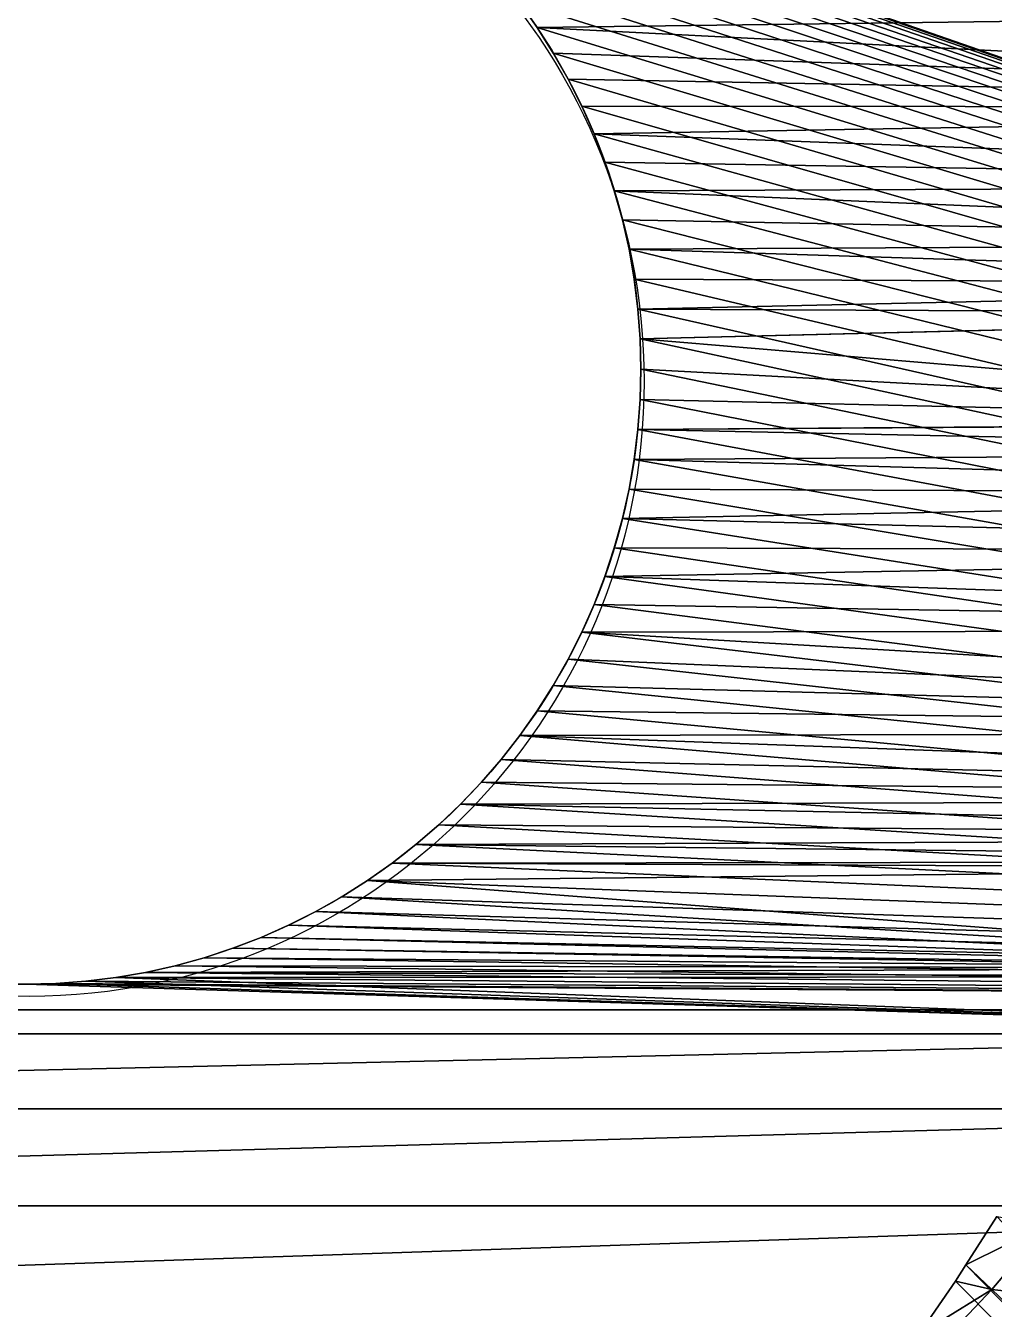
# Model space of a CAD drawing. Extents: x -33.1 to 33.1, y -27.2 to 27.2.
# Drawn here: x 0 to 7.56, y -7.34 to 2.68 of the extents above; entities that cross this region are included whole.
import ezdxf

# ---------------------------------------------------------------- set-up
doc = ezdxf.new("R2010")
doc.units = 0
doc.header["$MEASUREMENT"] = 0
for name, color, linetype in [('ObjLayer', 2, 'Continuous'), ('STL2DXF', 7, 'Continuous'), ('Temp', 7, 'Continuous')]:
    doc.layers.add(name, color=color, linetype=linetype)

msp = doc.modelspace()

# ---------------------------------------------------------------- linework, layer by layer
at = {"layer": 'ObjLayer'}
for p, q in [((3.855, 2.859), (3.991, 2.667)), ((3.991, 2.667), (4.117, 2.468)), ((4.117, 2.468), (4.233, 2.263)), ((4.233, 2.263), (4.339, 2.052)), ((4.339, 2.052), (4.435, 1.837)), ((4.435, 1.837), (4.519, 1.617)), ((4.519, 1.617), (4.593, 1.393)), ((4.593, 1.393), (4.656, 1.166)), ((4.656, 1.166), (4.708, 0.936)), ((4.708, 0.936), (4.748, 0.704)), ((4.748, 0.704), (4.777, 0.47)), ((4.777, 0.47), (4.794, 0.236)), ((4.794, 0.236), (4.8, 0)), ((4.8, 0), (4.794, -0.236)), ((4.794, -0.236), (4.777, -0.47)), ((4.777, -0.47), (4.748, -0.704)), ((4.748, -0.704), (4.708, -0.936)), ((4.708, -0.936), (4.656, -1.166)), ((4.656, -1.166), (4.593, -1.393)), ((4.593, -1.393), (4.519, -1.617)), ((4.519, -1.617), (4.435, -1.837)), ((4.435, -1.837), (4.339, -2.052)), ((4.339, -2.052), (4.233, -2.263)), ((4.233, -2.263), (4.117, -2.468)), ((4.117, -2.468), (3.991, -2.667)), ((3.991, -2.667), (3.855, -2.859)), ((3.855, -2.859), (3.71, -3.045)), ((3.71, -3.045), (3.557, -3.223)), ((3.557, -3.223), (3.394, -3.394)), ((3.394, -3.394), (3.223, -3.557)), ((3.223, -3.557), (3.045, -3.71)), ((3.045, -3.71), (2.859, -3.855)), ((2.859, -3.855), (2.667, -3.991)), ((2.667, -3.991), (2.468, -4.117)), ((2.468, -4.117), (2.263, -4.233)), ((2.263, -4.233), (2.052, -4.339)), ((2.052, -4.339), (1.837, -4.435)), ((1.837, -4.435), (1.617, -4.519)), ((1.393, -4.593), (1.166, -4.656)), ((1.617, -4.519), (1.393, -4.593)), ((0.936, -4.708), (0.704, -4.748)), ((1.166, -4.656), (0.936, -4.708)), ((0, -4.8), (-0.236, -4.794)), ((0.236, -4.794), (0, -4.8)), ((0.47, -4.777), (0.236, -4.794)), ((0.704, -4.748), (0.47, -4.777)), ((7.337, -6.991, 4), (7.578, -6.614, 4)), ((7.257, -7.119, 4), (7.337, -6.991, 4)), ((6.966, -7.537, 4), (7.257, -7.119, 4))]:
    msp.add_line(p, q, dxfattribs=at)
for centre in [(0, 0), (0.026, -0.095)]:
    msp.add_circle(centre, 4.8, dxfattribs=at)
at = {"layer": 'STL2DXF'}
for points in [[(-25, -25), (25, -5), (25, -25)], [(7.966, -6.679, 4.278), (7.337, -6.991, 4), (7.578, -6.614, 4)], [(25, -25, 4), (7.578, -6.614, 4), (7.337, -6.991, 4)], [(7.337, -6.991, 4), (7.966, -6.679, 4.278), (7.54, -7.184, 4.211)], [(8.72, -7.312, 5.032), (7.54, -7.184, 4.211), (7.966, -6.679, 4.278)], [(7.54, -7.184, 4.211), (7.257, -7.119, 4), (7.337, -6.991, 4)], [(25, -25, 4), (7.337, -6.991, 4), (7.257, -7.119, 4)], [(7.54, -7.184, 4.211), (6.966, -7.537, 4), (7.257, -7.119, 4)], [(25, -25, 4), (7.257, -7.119, 4), (6.966, -7.537, 4)], [(6.966, -7.537, 4), (7.54, -7.184, 4.211), (7.084, -7.665, 4.133)], [(8.252, -7.863, 4.976), (7.084, -7.665, 4.133), (7.54, -7.184, 4.211)], [(8.252, -7.863, 4.976), (7.54, -7.184, 4.211), (8.72, -7.312, 5.032)]]:
    msp.add_3dface(points, dxfattribs=at)
at = {"layer": 'Temp'}
for points in [[(25, 5), (29, -5), (1.617, 4.519)], [(1.617, 4.519), (29, -5), (1.837, 4.435)], [(1.837, 4.435), (29, -5), (2.052, 4.339)], [(2.052, 4.339), (29, -5), (2.263, 4.233)], [(2.263, 4.233), (29, -5), (2.468, 4.117)], [(2.468, 4.117), (29, -5), (2.667, 3.991)], [(2.667, 3.991), (29, -5), (2.859, 3.855)], [(2.859, 3.855), (29, -5), (3.045, 3.71)], [(3.045, 3.71), (29, -5), (3.223, 3.557)], [(3.223, 3.557), (29, -5), (3.394, 3.394)], [(3.394, 3.394), (29, -5), (3.557, 3.223)], [(3.557, 3.223), (29, -5), (3.71, 3.045)], [(3.71, 3.045), (29, -5), (3.855, 2.859)], [(3.991, 2.667, 36.5), (3.855, 2.859), (3.991, 2.667)], [(3.855, 2.859), (3.991, 2.667, 36.5), (3.855, 2.859, 36.5)], [(17.62, 2.843, 36.5), (3.855, 2.859, 36.5), (3.991, 2.667, 36.5)], [(3.855, 2.859), (29, -5), (3.991, 2.667)], [(17.62, 2.843, 36.5), (3.991, 2.667, 36.5), (16.308, 2.044, 36.5)], [(4.117, 2.468, 36.5), (3.991, 2.667), (4.117, 2.468)], [(3.991, 2.667), (4.117, 2.468, 36.5), (3.991, 2.667, 36.5)], [(16.308, 2.044, 36.5), (3.991, 2.667, 36.5), (4.117, 2.468, 36.5)], [(3.991, 2.667), (29, -5), (4.117, 2.468)], [(4.233, 2.263, 36.5), (4.117, 2.468), (4.233, 2.263)], [(4.117, 2.468), (4.233, 2.263, 36.5), (4.117, 2.468, 36.5)], [(16.308, 2.044, 36.5), (4.117, 2.468, 36.5), (4.233, 2.263, 36.5)], [(4.117, 2.468), (29, -5), (4.233, 2.263)], [(4.339, 2.052, 36.5), (4.233, 2.263), (4.339, 2.052)], [(4.233, 2.263), (4.339, 2.052, 36.5), (4.233, 2.263, 36.5)], [(16.308, 2.044, 36.5), (4.233, 2.263, 36.5), (4.339, 2.052, 36.5)], [(4.233, 2.263), (29, -5), (4.339, 2.052)], [(4.435, 1.837, 36.5), (4.339, 2.052), (4.435, 1.837)], [(4.339, 2.052), (4.435, 1.837, 36.5), (4.339, 2.052, 36.5)], [(16.308, 2.044, 36.5), (4.339, 2.052, 36.5), (4.435, 1.837, 36.5)], [(4.339, 2.052), (29, -5), (4.435, 1.837)], [(16.308, 2.044, 36.5), (4.435, 1.837, 36.5), (15.175, 1.438, 36.5)], [(4.519, 1.617, 36.5), (4.435, 1.837), (4.519, 1.617)], [(4.435, 1.837), (4.519, 1.617, 36.5), (4.435, 1.837, 36.5)], [(15.175, 1.438, 36.5), (4.435, 1.837, 36.5), (4.519, 1.617, 36.5)], [(4.435, 1.837), (29, -5), (4.519, 1.617)], [(4.593, 1.393, 36.5), (4.519, 1.617), (4.593, 1.393)], [(4.519, 1.617), (4.593, 1.393, 36.5), (4.519, 1.617, 36.5)], [(15.175, 1.438, 36.5), (4.519, 1.617, 36.5), (4.593, 1.393, 36.5)], [(4.519, 1.617), (29, -5), (4.593, 1.393)], [(15.175, 1.438, 36.5), (4.593, 1.393, 36.5), (14.207, 0.987, 36.5)], [(4.656, 1.166, 36.5), (4.593, 1.393), (4.656, 1.166)], [(4.593, 1.393), (4.656, 1.166, 36.5), (4.593, 1.393, 36.5)], [(14.207, 0.987, 36.5), (4.593, 1.393, 36.5), (4.656, 1.166, 36.5)], [(4.593, 1.393), (29, -5), (4.656, 1.166)], [(4.708, 0.936, 36.5), (4.656, 1.166), (4.708, 0.936)], [(4.656, 1.166), (4.708, 0.936, 36.5), (4.656, 1.166, 36.5)], [(14.207, 0.987, 36.5), (4.656, 1.166, 36.5), (4.708, 0.936, 36.5)], [(4.656, 1.166), (29, -5), (4.708, 0.936)], [(14.207, 0.987, 36.5), (4.708, 0.936, 36.5), (13.391, 0.66, 36.5)], [(4.748, 0.704, 36.5), (4.708, 0.936), (4.748, 0.704)], [(4.708, 0.936), (4.748, 0.704, 36.5), (4.708, 0.936, 36.5)], [(13.391, 0.66, 36.5), (4.708, 0.936, 36.5), (4.748, 0.704, 36.5)], [(4.708, 0.936), (29, -5), (4.748, 0.704)], [(4.777, 0.47, 36.5), (4.748, 0.704), (4.777, 0.47)], [(4.748, 0.704), (4.777, 0.47, 36.5), (4.748, 0.704, 36.5)], [(13.391, 0.66, 36.5), (4.748, 0.704, 36.5), (4.777, 0.47, 36.5)], [(4.748, 0.704), (29, -5), (4.777, 0.47)], [(13.391, 0.66, 36.5), (4.777, 0.47, 36.5), (12.715, 0.432, 36.5)], [(4.794, 0.236, 36.5), (4.777, 0.47), (4.794, 0.236)], [(4.777, 0.47), (4.794, 0.236, 36.5), (4.777, 0.47, 36.5)], [(12.715, 0.432, 36.5), (4.777, 0.47, 36.5), (4.794, 0.236, 36.5)], [(4.777, 0.47), (29, -5), (4.794, 0.236)], [(12.715, 0.432, 36.5), (4.794, 0.236, 36.5), (12.559, 0.427, 36.5)], [(12.559, 0.427, 36.5), (4.794, 0.236, 36.5), (12.533, -0.413, 36.5)], [(4.8, 0, 36.5), (4.794, 0.236), (4.8, 0)], [(4.794, 0.236), (4.8, 0, 36.5), (4.794, 0.236, 36.5)], [(12.533, -0.413, 36.5), (4.794, 0.236, 36.5), (4.8, 0, 36.5)], [(4.794, 0.236), (29, -5), (4.8, 0)], [(12.533, -0.413, 36.5), (4.8, 0, 36.5), (4.794, -0.236, 36.5)], [(4.794, -0.236, 36.5), (4.8, 0), (4.794, -0.236)], [(4.8, 0), (4.794, -0.236, 36.5), (4.8, 0, 36.5)], [(4.8, 0), (29, -5), (4.794, -0.236)], [(12.533, -0.413, 36.5), (4.794, -0.236, 36.5), (4.777, -0.47, 36.5)], [(4.777, -0.47, 36.5), (4.794, -0.236), (4.777, -0.47)], [(4.794, -0.236), (4.777, -0.47, 36.5), (4.794, -0.236, 36.5)], [(4.794, -0.236), (29, -5), (4.777, -0.47)], [(4.748, -0.704, 36.5), (4.777, -0.47), (4.748, -0.704)], [(4.777, -0.47), (4.748, -0.704, 36.5), (4.777, -0.47, 36.5)], [(13.391, -0.647, 36.5), (4.777, -0.47, 36.5), (4.748, -0.704, 36.5)], [(4.777, -0.47), (29, -5), (4.748, -0.704)], [(12.533, -0.413, 36.5), (4.777, -0.47, 36.5), (12.715, -0.419, 36.5)], [(12.715, -0.419, 36.5), (4.777, -0.47, 36.5), (13.391, -0.647, 36.5)], [(13.391, -0.647, 36.5), (4.748, -0.704, 36.5), (14.207, -0.974, 36.5)], [(4.708, -0.936, 36.5), (4.748, -0.704), (4.708, -0.936)], [(4.748, -0.704), (4.708, -0.936, 36.5), (4.748, -0.704, 36.5)], [(14.207, -0.974, 36.5), (4.748, -0.704, 36.5), (4.708, -0.936, 36.5)], [(4.748, -0.704), (29, -5), (4.708, -0.936)], [(4.656, -1.166, 36.5), (4.708, -0.936), (4.656, -1.166)], [(4.708, -0.936), (4.656, -1.166, 36.5), (4.708, -0.936, 36.5)], [(14.207, -0.974, 36.5), (4.708, -0.936, 36.5), (4.656, -1.166, 36.5)], [(4.708, -0.936), (29, -5), (4.656, -1.166)], [(14.207, -0.974, 36.5), (4.656, -1.166, 36.5), (15.175, -1.425, 36.5)], [(15.175, -1.425, 36.5), (4.656, -1.166, 36.5), (4.593, -1.393, 36.5)], [(4.656, -1.166), (29, -5), (4.593, -1.393)], [(4.593, -1.393, 36.5), (4.656, -1.166), (4.593, -1.393)], [(4.656, -1.166), (4.593, -1.393, 36.5), (4.656, -1.166, 36.5)], [(4.519, -1.617, 36.5), (4.593, -1.393), (4.519, -1.617)], [(4.593, -1.393), (4.519, -1.617, 36.5), (4.593, -1.393, 36.5)], [(15.175, -1.425, 36.5), (4.593, -1.393, 36.5), (4.519, -1.617, 36.5)], [(4.593, -1.393), (29, -5), (4.519, -1.617)], [(15.175, -1.425, 36.5), (4.519, -1.617, 36.5), (16.308, -2.031, 36.5)], [(16.308, -2.031, 36.5), (4.519, -1.617, 36.5), (4.435, -1.837, 36.5)], [(4.519, -1.617), (29, -5), (4.435, -1.837)], [(4.435, -1.837, 36.5), (4.519, -1.617), (4.435, -1.837)], [(4.519, -1.617), (4.435, -1.837, 36.5), (4.519, -1.617, 36.5)], [(16.308, -2.031, 36.5), (4.435, -1.837, 36.5), (4.339, -2.052, 36.5)], [(4.435, -1.837), (29, -5), (4.339, -2.052)], [(4.339, -2.052, 36.5), (4.435, -1.837), (4.339, -2.052)], [(4.435, -1.837), (4.339, -2.052, 36.5), (4.435, -1.837, 36.5)], [(4.233, -2.263, 36.5), (4.339, -2.052), (4.233, -2.263)], [(4.339, -2.052), (4.233, -2.263, 36.5), (4.339, -2.052, 36.5)], [(17.62, -2.829, 36.5), (4.339, -2.052, 36.5), (4.233, -2.263, 36.5)], [(4.339, -2.052), (29, -5), (4.233, -2.263)], [(16.308, -2.031, 36.5), (4.339, -2.052, 36.5), (17.62, -2.829, 36.5)], [(4.117, -2.468, 36.5), (4.233, -2.263), (4.117, -2.468)], [(4.233, -2.263), (4.117, -2.468, 36.5), (4.233, -2.263, 36.5)], [(17.62, -2.829, 36.5), (4.233, -2.263, 36.5), (4.117, -2.468, 36.5)], [(4.233, -2.263), (29, -5), (4.117, -2.468)], [(17.62, -2.829, 36.5), (4.117, -2.468, 36.5), (3.991, -2.667, 36.5)], [(4.117, -2.468), (29, -5), (3.991, -2.667)], [(3.991, -2.667, 36.5), (4.117, -2.468), (3.991, -2.667)], [(4.117, -2.468), (3.991, -2.667, 36.5), (4.117, -2.468, 36.5)], [(3.855, -2.859, 36.5), (3.991, -2.667), (3.855, -2.859)], [(3.991, -2.667), (3.855, -2.859, 36.5), (3.991, -2.667, 36.5)], [(17.62, -2.829, 36.5), (3.991, -2.667, 36.5), (3.855, -2.859, 36.5)], [(3.991, -2.667), (29, -5), (3.855, -2.859)], [(3.71, -3.045, 36.5), (3.855, -2.859), (3.71, -3.045)], [(3.855, -2.859), (3.71, -3.045, 36.5), (3.855, -2.859, 36.5)], [(17.527, -3.355, 36.5), (3.855, -2.859, 36.5), (3.71, -3.045, 36.5)], [(3.855, -2.859), (29, -5), (3.71, -3.045)], [(17.62, -2.829, 36.5), (3.855, -2.859, 36.5), (17.527, -3.355, 36.5)], [(3.557, -3.223, 36.5), (3.71, -3.045), (3.557, -3.223)], [(3.71, -3.045), (3.557, -3.223, 36.5), (3.71, -3.045, 36.5)], [(17.527, -3.355, 36.5), (3.71, -3.045, 36.5), (3.557, -3.223, 36.5)], [(3.71, -3.045), (29, -5), (3.557, -3.223)], [(17.527, -3.355, 36.5), (3.557, -3.223, 36.5), (3.394, -3.394, 36.5)], [(3.557, -3.223), (29, -5), (3.394, -3.394)], [(3.394, -3.394, 36.5), (3.557, -3.223), (3.394, -3.394)], [(3.557, -3.223), (3.394, -3.394, 36.5), (3.557, -3.223, 36.5)], [(3.223, -3.557, 36.5), (3.394, -3.394), (3.223, -3.557)], [(3.394, -3.394), (3.223, -3.557, 36.5), (3.394, -3.394, 36.5)], [(16.021, -3.657, 36.5), (3.394, -3.394, 36.5), (3.223, -3.557, 36.5)], [(3.394, -3.394), (29, -5), (3.223, -3.557)], [(17.527, -3.355, 36.5), (3.394, -3.394, 36.5), (16.021, -3.657, 36.5)], [(3.045, -3.71, 36.5), (3.223, -3.557), (3.045, -3.71)], [(3.223, -3.557), (3.045, -3.71, 36.5), (3.223, -3.557, 36.5)], [(16.021, -3.657, 36.5), (3.223, -3.557, 36.5), (3.045, -3.71, 36.5)], [(3.223, -3.557), (29, -5), (3.045, -3.71)], [(16.021, -3.657, 36.5), (3.045, -3.71, 36.5), (14.749, -3.839, 36.5)], [(2.859, -3.855, 36.5), (3.045, -3.71), (2.859, -3.855)], [(3.045, -3.71), (2.859, -3.855, 36.5), (3.045, -3.71, 36.5)], [(14.749, -3.839, 36.5), (3.045, -3.71, 36.5), (2.859, -3.855, 36.5)], [(3.045, -3.71), (29, -5), (2.859, -3.855)], [(2.859, -3.855, 36.5), (2.667, -3.991), (2.667, -3.991, 36.5)], [(2.667, -3.991), (2.859, -3.855, 36.5), (2.859, -3.855)], [(2.667, -3.991, 36.5), (11.945, -3.894, 36.5), (2.859, -3.855, 36.5)], [(2.859, -3.855), (29, -5), (2.667, -3.991)], [(11.945, -3.894, 36.5), (2.667, -3.991, 36.5), (11.634, -4.675, 36.5)], [(14.749, -3.839, 36.5), (2.859, -3.855, 36.5), (11.945, -3.894, 36.5)], [(2.468, -4.117, 36.5), (2.667, -3.991), (2.468, -4.117)], [(2.667, -3.991), (2.468, -4.117, 36.5), (2.667, -3.991, 36.5)], [(11.634, -4.675, 36.5), (2.667, -3.991, 36.5), (2.468, -4.117, 36.5)], [(2.667, -3.991), (29, -5), (2.468, -4.117)], [(2.263, -4.233, 36.5), (2.468, -4.117), (2.263, -4.233)], [(2.468, -4.117), (2.263, -4.233, 36.5), (2.468, -4.117, 36.5)], [(11.634, -4.675, 36.5), (2.468, -4.117, 36.5), (2.263, -4.233, 36.5)], [(2.468, -4.117), (29, -5), (2.263, -4.233)], [(2.263, -4.233, 36.5), (2.052, -4.339), (2.052, -4.339, 36.5)], [(2.052, -4.339), (2.263, -4.233, 36.5), (2.263, -4.233)], [(11.634, -4.675, 36.5), (2.263, -4.233, 36.5), (2.052, -4.339, 36.5)], [(2.263, -4.233), (29, -5), (2.052, -4.339)], [(2.052, -4.339, 36.5), (1.837, -4.435), (1.837, -4.435, 36.5)], [(1.837, -4.435), (2.052, -4.339, 36.5), (2.052, -4.339)], [(11.634, -4.675, 36.5), (2.052, -4.339, 36.5), (1.837, -4.435, 36.5)], [(2.052, -4.339), (29, -5), (1.837, -4.435)], [(1.837, -4.435, 36.5), (1.617, -4.519), (1.617, -4.519, 36.5)], [(1.617, -4.519), (1.837, -4.435, 36.5), (1.837, -4.435)], [(11.634, -4.675, 36.5), (1.837, -4.435, 36.5), (1.617, -4.519, 36.5)], [(1.837, -4.435), (29, -5), (1.617, -4.519)], [(1.393, -4.593, 36.5), (1.166, -4.656), (1.166, -4.656, 36.5)], [(1.166, -4.656), (1.393, -4.593, 36.5), (1.393, -4.593)], [(11.634, -4.675, 36.5), (1.393, -4.593, 36.5), (1.166, -4.656, 36.5)], [(1.393, -4.593), (29, -5), (1.166, -4.656)], [(1.393, -4.593, 36.5), (1.617, -4.519), (1.393, -4.593)], [(1.617, -4.519), (1.393, -4.593, 36.5), (1.617, -4.519, 36.5)], [(11.634, -4.675, 36.5), (1.617, -4.519, 36.5), (1.393, -4.593, 36.5)], [(1.617, -4.519), (29, -5), (1.393, -4.593)], [(0.936, -4.708, 36.5), (0.704, -4.748), (0.704, -4.748, 36.5)], [(0.704, -4.748), (0.936, -4.708, 36.5), (0.936, -4.708)], [(11.803, -4.742, 36.5), (0.936, -4.708, 36.5), (0.704, -4.748, 36.5)], [(0.936, -4.708), (29, -5), (0.704, -4.748)], [(0.936, -4.708, 36.5), (1.166, -4.656), (0.936, -4.708)], [(1.166, -4.656), (0.936, -4.708, 36.5), (1.166, -4.656, 36.5)], [(11.634, -4.675, 36.5), (1.166, -4.656, 36.5), (0.936, -4.708, 36.5)], [(1.166, -4.656), (29, -5), (0.936, -4.708)], [(11.634, -4.675, 36.5), (0.936, -4.708, 36.5), (11.803, -4.742, 36.5)], [(0, -4.8), (29, -5), (-25, -5)], [(-0.236, -4.794, 36.5), (-12.363, -5.188, 36.5), (0, -4.8, 36.5)], [(12.36, -5.188, 36.5), (0, -4.8, 36.5), (-12.363, -5.188, 36.5)], [(0, -4.8), (-0.236, -4.794, 36.5), (0, -4.8, 36.5)], [(0, -4.8, 36.5), (0.236, -4.794), (0, -4.8)], [(0.236, -4.794), (0, -4.8, 36.5), (0.236, -4.794, 36.5)], [(12.36, -5.188, 36.5), (0.236, -4.794, 36.5), (0, -4.8, 36.5)], [(0.236, -4.794), (29, -5), (0, -4.8)], [(0.236, -4.794, 36.5), (0.47, -4.777), (0.236, -4.794)], [(0.47, -4.777), (0.236, -4.794, 36.5), (0.47, -4.777, 36.5)], [(12.36, -5.188, 36.5), (0.47, -4.777, 36.5), (0.236, -4.794, 36.5)], [(0.47, -4.777), (29, -5), (0.236, -4.794)], [(0.704, -4.748, 36.5), (0.47, -4.777), (0.47, -4.777, 36.5)], [(0.47, -4.777), (0.704, -4.748, 36.5), (0.704, -4.748)], [(12.36, -5.188, 36.5), (0.704, -4.748, 36.5), (0.47, -4.777, 36.5)], [(0.704, -4.748), (29, -5), (0.47, -4.777)], [(11.803, -4.742, 36.5), (0.704, -4.748, 36.5), (12.36, -5.188, 36.5)], [(-25, -5), (29, -5), (25, -5)], [(-25, -5), (25, -5), (-25, -25)], [(12.36, -5.188, 36.5), (-12.363, -5.188, 36.5), (-13.019, -5.774, 36.5)], [(12.36, -5.188, 36.5), (-13.019, -5.774, 36.5), (13.015, -5.774, 36.5)], [(13.015, -5.774, 36.5), (-13.019, -5.774, 36.5), (-13.774, -6.529, 36.5)], [(13.015, -5.774, 36.5), (-13.774, -6.529, 36.5), (13.77, -6.529, 36.5)], [(13.77, -6.529, 36.5), (-13.774, -6.529, 36.5), (-14.631, -7.486, 36.5)], [(13.77, -6.529, 36.5), (-14.631, -7.486, 36.5), (14.627, -7.486, 36.5)]]:
    msp.add_3dface(points, dxfattribs=at)

doc.saveas('drawing.dxf')
